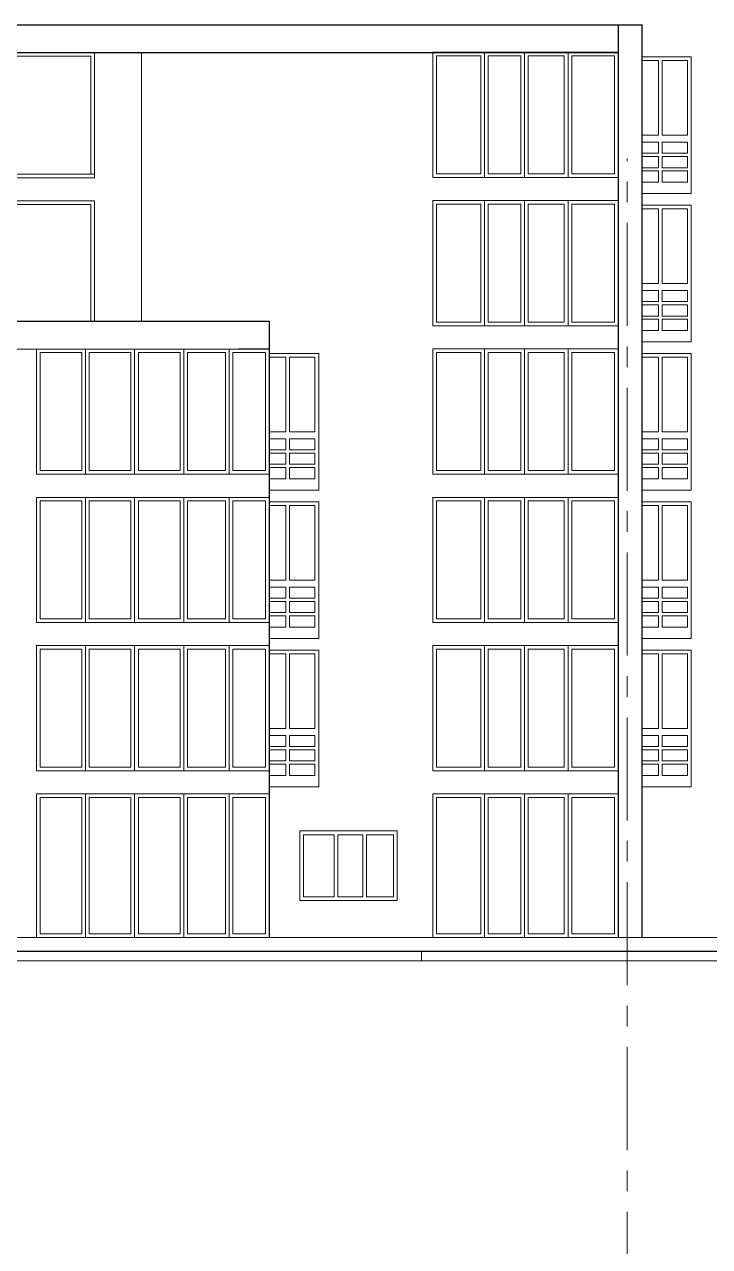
# Model space of a CAD drawing. Header units: millimetres. Extents: x -689206 to 4969298, y -1019800 to 703299.
# Drawn here: x 375578 to 390360, y -993434 to -967068 of the extents above; entities that cross this region are included whole.
import ezdxf

# ---------------------------------------------------------------- set-up
doc = ezdxf.new("R2010")
doc.units = ezdxf.units.MM
doc.linetypes.add('осеваяX2', pattern=[101.6, 63.5, -12.7, 12.7, -12.7])
doc.layers.add('РАЗМЕРЫ', color=7, linetype='Continuous', lineweight=9)
doc.layers.add('фасад1', color=7, linetype='Continuous')

msp = doc.modelspace()

# ---------------------------------------------------------------- linework, layer by layer
at = {"layer": 'РАЗМЕРЫ', "lineweight": 30, "ltscale": 35}
for p, q in [((357419.3, -967076), (388896.1, -967076)), ((388386.1, -967076), (388386.1, -986768.3)), ((388896.1, -967068.3), (388896.1, -973777.3)), ((357419.3, -967676), (388386.1, -967676)), ((353686.6, -973468.3), (380856.7, -973468.3)), ((380856.7, -973468.3), (380856.7, -986768.3)), ((388896.1, -973777.3), (388896.1, -986768.3)), ((353686.6, -974077.3), (380856.7, -974068.3)), ((394470.8, -987068.3), (336130.6, -987068.3))]:
    msp.add_line(p, q, dxfattribs=at)
at = {"layer": 'РАЗМЕРЫ', "lineweight": 5, "ltscale": 35}
for p, q in [((377012.4, -967756), (374779.5, -967756)), ((377012.4, -970296), (377012.4, -967756)), ((377092.4, -970376), (377092.4, -967676)), ((378106.7, -967676), (378106.7, -973468.3)), ((384386.1, -967668.3), (384386.1, -970368.3)), ((384386.1, -967668.3), (388386.1, -967668.3)), ((384386.1, -970368.3), (384386.1, -967668.3)), ((385426.1, -967748.3), (384466.1, -967748.3)), ((385426.1, -967748.3), (385426.1, -970288.3)), ((385426.1, -967748.3), (385426.1, -970288.3)), ((385426.1, -967748.3), (385426.1, -970288.3)), ((385506.1, -967668.3), (385506.1, -970288.3)), ((385506.1, -970368.3), (385506.1, -967668.3)), ((385586.1, -970288.3), (385586.1, -967748.3)), ((386286.1, -967748.3), (385586.1, -967748.3)), ((386286.1, -967748.3), (386286.1, -970288.3)), ((386286.1, -967748.3), (386286.1, -970288.3)), ((386286.1, -967748.3), (386286.1, -970288.3)), ((386286.1, -967748.3), (386286.1, -970288.3)), ((386366.1, -967668.3), (386366.1, -970288.3)), ((386366.1, -970368.3), (386366.1, -967668.3)), ((386446.1, -970288.3), (386446.1, -967748.3)), ((387226.1, -967748.3), (386446.1, -967748.3)), ((387226.1, -967748.3), (387226.1, -970288.3)), ((387226.1, -967748.3), (387226.1, -970288.3)), ((387226.1, -967748.3), (387226.1, -970288.3)), ((387226.1, -967748.3), (387226.1, -970288.3)), ((387226.1, -967748.3), (387226.1, -970288.3)), ((387306.1, -967668.3), (387306.1, -970288.3)), ((387386.1, -970288.3), (387386.1, -967748.3)), ((388306.1, -967748.3), (387386.1, -967748.3)), ((388306.1, -967748.3), (388306.1, -970288.3)), ((389966.1, -967768.3), (388896.1, -967768.3)), ((388896.1, -967768.3), (389146.1, -967768.3)), ((388896.1, -967848.3), (389256.7, -967848.3)), ((389256.7, -969458.3), (389256.7, -967848.3)), ((389336.7, -967848.3), (389886.1, -967848.3)), ((389336.7, -967848.3), (389336.7, -969458.3)), ((389886.1, -967848.3), (389886.1, -969458.3)), ((389966.1, -970468.3), (389966.1, -967768.3)), ((389256.7, -969458.3), (388896.1, -969458.3)), ((389886.1, -969458.3), (389336.7, -969458.3)), ((388896.1, -969608.3), (389256.7, -969608.3)), ((389256.7, -969848.3), (389256.7, -969608.3)), ((389336.7, -969608.3), (389886.1, -969608.3)), ((389336.7, -969608.3), (389336.7, -969848.3)), ((389886.1, -969608.3), (389886.1, -969848.3)), ((388896.1, -969848.3), (389256.7, -969848.3)), ((389256.7, -969918.3), (388896.1, -969918.3)), ((389256.7, -970158.3), (389256.7, -969918.3)), ((389336.7, -969848.3), (389886.1, -969848.3)), ((389886.1, -969918.3), (389336.7, -969918.3)), ((389336.7, -969918.3), (389336.7, -970158.3)), ((389886.1, -969918.3), (389886.1, -970158.3)), ((388896.1, -970158.3), (389256.7, -970158.3)), ((389256.7, -970228.3), (388896.1, -970228.3)), ((389256.7, -970468.3), (389256.7, -970228.3)), ((389336.7, -970158.3), (389886.1, -970158.3)), ((389886.1, -970228.3), (389336.7, -970228.3)), ((389336.7, -970228.3), (389336.7, -970468.3)), ((389886.1, -970228.3), (389886.1, -970468.3)), ((377092.4, -970376), (357419.3, -970376)), ((366139.5, -970296), (377092.4, -970296)), ((377092.4, -970296), (377012.4, -970296)), ((384386.1, -970368.3), (388386.1, -970368.3)), ((385166.1, -970288.3), (384466.1, -970288.3)), ((385426.1, -970288.3), (385166.1, -970288.3)), ((386286.1, -970288.3), (385586.1, -970288.3)), ((387226.1, -970288.3), (386446.1, -970288.3)), ((387306.1, -970368.3), (387306.1, -970288.3)), ((388306.1, -970288.3), (387386.1, -970288.3)), ((388386.1, -970868.3), (388386.1, -970368.3)), ((389256.7, -970468.3), (388896.1, -970468.3)), ((389886.1, -970468.3), (389336.7, -970468.3)), ((389966.1, -970718.3), (389966.1, -970468.3)), ((388896.1, -970968.3), (388896.1, -970718.3)), ((388896.1, -970718.3), (389966.1, -970718.3)), ((388896.1, -970718.3), (389966.1, -970718.3)), ((388896.1, -970718.3), (389966.1, -970718.3)), ((388896.1, -970718.3), (389966.1, -970718.3)), ((389966.1, -970718.3), (388896.1, -970718.3)), ((357419.5, -970876), (377092.4, -970876)), ((374779.5, -970956), (377012.4, -970956)), ((377012.4, -970956), (377012.4, -973468.3)), ((377092.4, -970876), (377092.4, -973468.3)), ((384386.1, -970868.3), (384386.1, -973568.3)), ((384386.1, -970868.3), (388386.1, -970868.3)), ((384386.1, -973568.3), (384386.1, -970868.3)), ((385426.1, -970948.3), (384466.1, -970948.3)), ((385426.1, -970948.3), (385426.1, -973488.3)), ((385426.1, -970948.3), (385426.1, -973488.3)), ((385426.1, -970948.3), (385426.1, -973488.3)), ((385506.1, -970868.3), (385506.1, -973488.3)), ((385506.1, -973568.3), (385506.1, -970868.3)), ((385586.1, -973488.3), (385586.1, -970948.3)), ((386286.1, -970948.3), (385586.1, -970948.3)), ((386286.1, -970948.3), (386286.1, -973488.3)), ((386286.1, -970948.3), (386286.1, -973488.3)), ((386286.1, -970948.3), (386286.1, -973488.3)), ((386286.1, -970948.3), (386286.1, -973488.3)), ((386366.1, -970868.3), (386366.1, -973488.3)), ((386366.1, -973568.3), (386366.1, -970868.3)), ((386446.1, -973488.3), (386446.1, -970948.3)), ((387226.1, -970948.3), (386446.1, -970948.3)), ((387226.1, -970948.3), (387226.1, -973488.3)), ((387226.1, -970948.3), (387226.1, -973488.3)), ((387226.1, -970948.3), (387226.1, -973488.3)), ((387226.1, -970948.3), (387226.1, -973488.3)), ((387226.1, -970948.3), (387226.1, -973488.3)), ((387306.1, -970868.3), (387306.1, -973488.3)), ((387386.1, -973488.3), (387386.1, -970948.3)), ((388306.1, -970948.3), (387386.1, -970948.3)), ((388306.1, -970948.3), (388306.1, -973488.3)), ((389966.1, -970968.3), (388896.1, -970968.3)), ((388896.1, -970968.3), (389146.1, -970968.3)), ((388896.1, -971048.3), (389256.7, -971048.3)), ((389256.7, -972658.3), (389256.7, -971048.3)), ((389336.7, -971048.3), (389886.1, -971048.3)), ((389336.7, -971048.3), (389336.7, -972658.3)), ((389886.1, -971048.3), (389886.1, -972658.3)), ((389966.1, -973668.3), (389966.1, -970968.3)), ((389256.7, -972658.3), (388896.1, -972658.3)), ((388896.1, -972808.3), (389256.7, -972808.3)), ((389256.7, -973048.3), (389256.7, -972808.3)), ((389886.1, -972658.3), (389336.7, -972658.3)), ((389336.7, -972808.3), (389886.1, -972808.3)), ((389336.7, -972808.3), (389336.7, -973048.3)), ((389886.1, -972808.3), (389886.1, -973048.3)), ((388896.1, -973048.3), (389256.7, -973048.3)), ((389256.7, -973118.3), (388896.1, -973118.3)), ((389256.7, -973358.3), (389256.7, -973118.3)), ((389336.7, -973048.3), (389886.1, -973048.3)), ((389886.1, -973118.3), (389336.7, -973118.3)), ((389336.7, -973118.3), (389336.7, -973358.3)), ((389886.1, -973118.3), (389886.1, -973358.3)), ((388896.1, -973358.3), (389256.7, -973358.3)), ((389336.7, -973358.3), (389886.1, -973358.3)), ((380856.7, -974068.3), (380856.7, -973568.3)), ((384386.1, -973568.3), (388386.1, -973568.3)), ((385166.1, -973488.3), (384466.1, -973488.3)), ((385426.1, -973488.3), (385166.1, -973488.3)), ((386286.1, -973488.3), (385586.1, -973488.3)), ((387226.1, -973488.3), (386446.1, -973488.3)), ((387306.1, -973568.3), (387306.1, -973488.3)), ((388306.1, -973488.3), (387386.1, -973488.3)), ((389256.7, -973428.3), (388896.1, -973428.3)), ((389256.7, -973668.3), (388896.1, -973668.3)), ((389256.7, -973668.3), (389256.7, -973428.3)), ((389886.1, -973428.3), (389336.7, -973428.3)), ((389336.7, -973428.3), (389336.7, -973668.3)), ((389886.1, -973668.3), (389336.7, -973668.3)), ((389886.1, -973428.3), (389886.1, -973668.3)), ((389966.1, -973918.3), (389966.1, -973668.3)), ((388896.1, -974168.3), (388896.1, -973918.3)), ((388896.1, -973918.3), (389966.1, -973918.3)), ((388896.1, -973918.3), (389966.1, -973918.3)), ((388896.1, -973918.3), (389966.1, -973918.3)), ((389966.1, -973918.3), (388896.1, -973918.3)), ((375835.8, -974069.9), (375835.8, -976768.3)), ((376815.8, -974148.3), (375915.8, -974148.3)), ((375915.8, -974148.3), (375915.8, -976688.3)), ((375915.8, -976688.3), (375915.8, -974148.3)), ((375915.8, -974148.3), (376815.8, -974148.3)), ((375915.8, -974148.3), (376815.8, -974148.3)), ((376815.8, -974148.3), (376815.8, -976688.3)), ((376895.8, -976688.3), (376895.8, -974068.3)), ((376895.8, -974068.3), (376895.8, -976768.3)), ((377875.8, -974148.3), (376975.8, -974148.3)), ((376975.8, -974148.3), (377875.8, -974148.3)), ((376975.8, -976688.3), (376975.8, -974148.3)), ((376975.8, -974148.3), (377875.8, -974148.3)), ((377875.8, -974148.3), (377875.8, -976688.3)), ((377875.8, -974148.3), (377875.8, -976688.3)), ((377955.8, -976688.3), (377955.8, -974068.3)), ((378935.8, -974148.3), (378035.8, -974148.3)), ((378035.8, -974148.3), (378935.8, -974148.3)), ((378035.8, -976688.3), (378035.8, -974148.3)), ((378035.8, -974148.3), (378935.8, -974148.3)), ((378935.8, -974148.3), (378935.8, -976688.3)), ((378935.8, -974148.3), (378935.8, -976688.3)), ((379015.8, -976688.3), (379015.8, -974068.3)), ((379015.8, -974068.3), (379015.8, -976768.3)), ((379915.8, -974148.3), (379095.8, -974148.3)), ((379095.8, -974148.3), (379915.8, -974148.3)), ((379095.8, -976688.3), (379095.8, -974148.3)), ((379095.8, -974148.3), (379915.8, -974148.3)), ((379915.8, -974148.3), (379915.8, -976688.3)), ((379915.8, -974148.3), (379915.8, -976688.3)), ((379915.8, -974148.3), (379915.8, -976688.3)), ((379995.8, -976688.3), (379995.8, -974068.3)), ((379995.8, -974068.3), (379995.8, -976768.3)), ((379995.8, -974148.3), (379995.8, -976688.3)), ((380776.7, -974148.3), (380075.8, -974148.3)), ((380075.8, -974148.3), (380746.8, -974148.3)), ((380075.8, -976688.3), (380075.8, -974148.3)), ((380856.7, -974068.3), (380204.3, -974068.3)), ((380776.7, -976688.3), (380776.7, -974148.3)), ((380856.7, -976768.3), (380856.7, -974068.3)), ((381926.7, -974168.3), (380856.7, -974168.3)), ((380856.7, -974168.3), (381106.7, -974168.3)), ((381926.7, -976868.3), (381926.7, -974168.3)), ((384386.1, -974068.3), (384386.1, -976768.3)), ((384386.1, -974068.3), (388306.1, -974068.3)), ((384386.1, -974068.3), (388386.1, -974068.3)), ((384386.1, -976768.3), (384386.1, -974068.3)), ((385426.1, -974148.3), (384466.1, -974148.3)), ((385426.1, -974148.3), (385426.1, -976688.3)), ((385426.1, -974148.3), (385426.1, -976688.3)), ((385426.1, -974148.3), (385426.1, -976688.3)), ((385506.1, -974068.3), (385506.1, -976688.3)), ((385506.1, -976768.3), (385506.1, -974068.3)), ((385586.1, -976688.3), (385586.1, -974148.3)), ((386286.1, -974148.3), (385586.1, -974148.3)), ((386286.1, -974148.3), (386286.1, -976688.3)), ((386286.1, -974148.3), (386286.1, -976688.3)), ((386286.1, -974148.3), (386286.1, -976688.3)), ((386286.1, -974148.3), (386286.1, -976688.3)), ((386366.1, -974068.3), (386366.1, -976688.3)), ((386366.1, -976768.3), (386366.1, -974068.3)), ((386446.1, -976688.3), (386446.1, -974148.3)), ((387226.1, -974148.3), (386446.1, -974148.3)), ((387226.1, -974148.3), (387226.1, -976688.3)), ((387226.1, -974148.3), (387226.1, -976688.3)), ((387226.1, -974148.3), (387226.1, -976688.3)), ((387226.1, -974148.3), (387226.1, -976688.3)), ((387226.1, -974148.3), (387226.1, -976688.3)), ((387306.1, -974068.3), (387306.1, -976688.3)), ((387386.1, -976688.3), (387386.1, -974148.3)), ((388306.1, -974148.3), (387386.1, -974148.3)), ((388306.1, -974148.3), (388306.1, -976688.3)), ((389966.1, -974168.3), (388896.1, -974168.3)), ((388896.1, -974168.3), (389146.1, -974168.3)), ((389966.1, -976868.3), (389966.1, -974168.3)), ((380856.7, -974248.3), (381217.4, -974248.3)), ((381217.4, -975858.3), (381217.4, -974248.3)), ((381297.4, -974248.3), (381846.7, -974248.3)), ((381297.4, -974248.3), (381297.4, -975858.3)), ((381846.7, -974248.3), (381846.7, -975858.3)), ((388896.1, -974248.3), (389256.7, -974248.3)), ((389256.7, -975858.3), (389256.7, -974248.3)), ((389336.7, -974248.3), (389886.1, -974248.3)), ((389336.7, -974248.3), (389336.7, -975858.3)), ((389886.1, -974248.3), (389886.1, -975858.3)), ((381217.4, -975858.3), (380856.7, -975858.3)), ((380856.7, -976008.3), (381217.4, -976008.3)), ((381217.4, -976248.3), (381217.4, -976008.3)), ((381846.7, -975858.3), (381297.4, -975858.3)), ((381297.4, -976008.3), (381846.7, -976008.3)), ((381297.4, -976008.3), (381297.4, -976248.3)), ((381846.7, -976008.3), (381846.7, -976248.3)), ((389256.7, -975858.3), (388896.1, -975858.3)), ((388896.1, -976008.3), (389256.7, -976008.3)), ((389256.7, -976248.3), (389256.7, -976008.3)), ((389886.1, -975858.3), (389336.7, -975858.3)), ((389336.7, -976008.3), (389886.1, -976008.3)), ((389336.7, -976008.3), (389336.7, -976248.3)), ((389886.1, -976008.3), (389886.1, -976248.3)), ((380856.7, -976248.3), (381217.4, -976248.3)), ((381217.4, -976318.3), (380856.7, -976318.3)), ((381217.4, -976558.3), (381217.4, -976318.3)), ((381297.4, -976248.3), (381846.7, -976248.3)), ((381846.7, -976318.3), (381297.4, -976318.3)), ((381297.4, -976318.3), (381297.4, -976558.3)), ((381846.7, -976318.3), (381846.7, -976558.3)), ((388896.1, -976248.3), (389256.7, -976248.3)), ((389256.7, -976318.3), (388896.1, -976318.3)), ((389256.7, -976558.3), (389256.7, -976318.3)), ((389336.7, -976248.3), (389886.1, -976248.3)), ((389886.1, -976318.3), (389336.7, -976318.3)), ((389336.7, -976318.3), (389336.7, -976558.3)), ((389886.1, -976318.3), (389886.1, -976558.3)), ((380856.7, -976558.3), (381217.4, -976558.3)), ((381297.4, -976558.3), (381846.7, -976558.3)), ((388896.1, -976558.3), (389256.7, -976558.3)), ((389336.7, -976558.3), (389886.1, -976558.3)), ((380856.7, -976768.3), (375835.8, -976768.3)), ((375915.8, -976688.3), (376815.8, -976688.3)), ((376815.8, -976688.3), (375915.8, -976688.3)), ((376895.8, -976768.3), (376895.8, -976688.3)), ((376975.8, -976688.3), (377875.8, -976688.3)), ((377875.8, -976688.3), (376975.8, -976688.3)), ((377955.8, -976688.3), (377955.8, -976768.3)), ((378035.8, -976688.3), (378935.8, -976688.3)), ((378935.8, -976688.3), (378035.8, -976688.3)), ((379095.8, -976688.3), (379915.8, -976688.3)), ((379915.8, -976688.3), (379095.8, -976688.3)), ((380075.8, -976688.3), (380776.7, -976688.3)), ((380746.8, -976688.3), (380075.8, -976688.3)), ((381217.4, -976628.3), (380856.7, -976628.3)), ((381217.4, -976868.3), (381217.4, -976628.3)), ((381846.7, -976628.3), (381297.4, -976628.3)), ((381297.4, -976628.3), (381297.4, -976868.3)), ((381846.7, -976628.3), (381846.7, -976868.3)), ((384386.1, -976768.3), (388386.1, -976768.3)), ((385166.1, -976688.3), (384466.1, -976688.3)), ((385426.1, -976688.3), (385166.1, -976688.3)), ((386286.1, -976688.3), (385586.1, -976688.3)), ((387226.1, -976688.3), (386446.1, -976688.3)), ((387306.1, -976768.3), (387306.1, -976688.3)), ((388306.1, -976688.3), (387386.1, -976688.3)), ((389256.7, -976628.3), (388896.1, -976628.3)), ((389256.7, -976868.3), (389256.7, -976628.3)), ((389886.1, -976628.3), (389336.7, -976628.3)), ((389336.7, -976628.3), (389336.7, -976868.3)), ((389886.1, -976628.3), (389886.1, -976868.3)), ((381217.4, -976868.3), (380856.7, -976868.3)), ((381846.7, -976868.3), (381297.4, -976868.3)), ((381926.7, -977118.3), (381926.7, -976868.3)), ((389256.7, -976868.3), (388896.1, -976868.3)), ((389886.1, -976868.3), (389336.7, -976868.3)), ((389966.1, -977118.3), (389966.1, -976868.3)), ((380856.7, -977270.4), (375835.8, -977270.4)), ((375835.8, -977270.4), (375835.8, -979968.3)), ((376815.8, -977348.3), (375915.8, -977348.3)), ((375915.8, -977348.3), (375915.8, -979888.3)), ((375915.8, -979888.3), (375915.8, -977348.3)), ((375915.8, -977348.3), (376815.8, -977348.3)), ((375915.8, -977348.3), (376815.8, -977348.3)), ((376815.8, -977348.3), (376815.8, -979888.3)), ((376895.8, -979888.3), (376895.8, -977268.3)), ((376895.8, -977268.3), (376895.8, -979968.3)), ((377875.8, -977348.3), (376975.8, -977348.3)), ((376975.8, -977348.3), (377875.8, -977348.3)), ((376975.8, -979888.3), (376975.8, -977348.3)), ((376975.8, -977348.3), (377875.8, -977348.3)), ((377875.8, -977348.3), (377875.8, -979888.3)), ((377875.8, -977348.3), (377875.8, -979888.3)), ((377955.8, -979888.3), (377955.8, -977268.3)), ((378935.8, -977348.3), (378035.8, -977348.3)), ((378035.8, -977348.3), (378935.8, -977348.3)), ((378035.8, -979888.3), (378035.8, -977348.3)), ((378035.8, -977348.3), (378935.8, -977348.3)), ((378935.8, -977348.3), (378935.8, -979888.3)), ((378935.8, -977348.3), (378935.8, -979888.3)), ((379015.8, -979888.3), (379015.8, -977268.3)), ((379015.8, -977268.3), (379015.8, -979968.3)), ((379915.8, -977348.3), (379095.8, -977348.3)), ((379095.8, -977348.3), (379915.8, -977348.3)), ((379095.8, -979888.3), (379095.8, -977348.3)), ((379095.8, -977348.3), (379915.8, -977348.3)), ((379915.8, -977348.3), (379915.8, -979888.3)), ((379915.8, -977348.3), (379915.8, -979888.3)), ((379915.8, -977348.3), (379915.8, -979888.3)), ((379995.8, -979888.3), (379995.8, -977268.3)), ((379995.8, -977268.3), (379995.8, -979968.3)), ((379995.8, -977348.3), (379995.8, -979888.3)), ((380776.7, -977348.3), (380075.8, -977348.3)), ((380075.8, -977348.3), (380746.8, -977348.3)), ((380075.8, -979888.3), (380075.8, -977348.3)), ((380776.7, -979888.3), (380776.7, -977348.3)), ((380856.7, -977118.3), (381926.7, -977118.3)), ((380856.7, -977118.3), (381926.7, -977118.3)), ((381926.7, -977118.3), (380856.7, -977118.3)), ((380856.7, -979968.3), (380856.7, -977268.3)), ((381926.7, -977368.3), (380856.7, -977368.3)), ((380856.7, -977368.3), (381106.7, -977368.3)), ((381926.7, -980068.3), (381926.7, -977368.3)), ((384386.1, -977268.3), (384386.1, -979968.3)), ((384386.1, -977270.4), (388386.1, -977272.8)), ((384386.1, -979968.3), (384386.1, -977270.4)), ((385426.1, -977348.3), (384466.1, -977348.3)), ((385426.1, -977348.3), (385426.1, -979888.3)), ((385426.1, -977348.3), (385426.1, -979888.3)), ((385426.1, -977348.3), (385426.1, -979888.3)), ((385506.1, -977268.3), (385506.1, -979888.3)), ((385506.1, -979968.3), (385506.1, -977268.3)), ((385586.1, -979888.3), (385586.1, -977348.3)), ((386286.1, -977348.3), (385586.1, -977348.3)), ((386286.1, -977348.3), (386286.1, -979888.3)), ((386286.1, -977348.3), (386286.1, -979888.3)), ((386286.1, -977348.3), (386286.1, -979888.3)), ((386286.1, -977348.3), (386286.1, -979888.3)), ((386366.1, -977268.3), (386366.1, -979888.3)), ((386366.1, -979968.3), (386366.1, -977268.3)), ((386446.1, -979888.3), (386446.1, -977348.3)), ((387226.1, -977348.3), (386446.1, -977348.3)), ((387226.1, -977348.3), (387226.1, -979888.3)), ((387226.1, -977348.3), (387226.1, -979888.3)), ((387226.1, -977348.3), (387226.1, -979888.3)), ((387226.1, -977348.3), (387226.1, -979888.3)), ((387226.1, -977348.3), (387226.1, -979888.3)), ((387306.1, -977268.3), (387306.1, -979888.3)), ((387386.1, -979888.3), (387386.1, -977348.3)), ((388306.1, -977348.3), (387386.1, -977348.3)), ((388306.1, -977348.3), (388306.1, -979888.3)), ((388896.1, -977368.3), (388896.1, -977118.3)), ((388896.1, -977118.3), (389966.1, -977118.3)), ((388896.1, -977118.3), (389966.1, -977118.3)), ((389966.1, -977118.3), (388896.1, -977118.3)), ((389966.1, -977368.3), (388896.1, -977368.3)), ((388896.1, -977368.3), (389146.1, -977368.3)), ((389966.1, -980068.3), (389966.1, -977368.3)), ((380856.7, -977448.3), (381217.4, -977448.3)), ((381217.4, -979058.3), (381217.4, -977448.3)), ((381297.4, -977448.3), (381846.7, -977448.3)), ((381297.4, -977448.3), (381297.4, -979058.3)), ((381846.7, -977448.3), (381846.7, -979058.3)), ((388896.1, -977448.3), (389256.7, -977448.3)), ((389256.7, -979058.3), (389256.7, -977448.3)), ((389336.7, -977448.3), (389886.1, -977448.3)), ((389336.7, -977448.3), (389336.7, -979058.3)), ((389886.1, -977448.3), (389886.1, -979058.3)), ((381217.4, -979058.3), (380856.7, -979058.3)), ((380856.7, -979208.3), (381217.4, -979208.3)), ((381217.4, -979448.3), (381217.4, -979208.3)), ((381846.7, -979058.3), (381297.4, -979058.3)), ((381297.4, -979208.3), (381846.7, -979208.3)), ((381297.4, -979208.3), (381297.4, -979448.3)), ((381846.7, -979208.3), (381846.7, -979448.3)), ((389256.7, -979058.3), (388896.1, -979058.3)), ((388896.1, -979208.3), (389256.7, -979208.3)), ((389256.7, -979448.3), (389256.7, -979208.3)), ((389886.1, -979058.3), (389336.7, -979058.3)), ((389336.7, -979208.3), (389886.1, -979208.3)), ((389336.7, -979208.3), (389336.7, -979448.3)), ((389886.1, -979208.3), (389886.1, -979448.3)), ((380856.7, -979448.3), (381217.4, -979448.3)), ((381297.4, -979448.3), (381846.7, -979448.3)), ((388896.1, -979448.3), (389256.7, -979448.3)), ((389336.7, -979448.3), (389886.1, -979448.3)), ((381217.4, -979518.3), (380856.7, -979518.3)), ((381217.4, -979758.3), (381217.4, -979518.3)), ((381846.7, -979518.3), (381297.4, -979518.3)), ((381297.4, -979518.3), (381297.4, -979758.3)), ((381846.7, -979518.3), (381846.7, -979758.3)), ((389256.7, -979518.3), (388896.1, -979518.3)), ((389256.7, -979758.3), (389256.7, -979518.3)), ((389886.1, -979518.3), (389336.7, -979518.3)), ((389336.7, -979518.3), (389336.7, -979758.3)), ((389886.1, -979518.3), (389886.1, -979758.3)), ((380856.7, -979968.3), (375835.8, -979968.3)), ((375915.8, -979888.3), (376815.8, -979888.3)), ((376815.8, -979888.3), (375915.8, -979888.3)), ((376895.8, -979968.3), (376895.8, -979888.3)), ((376975.8, -979888.3), (377875.8, -979888.3)), ((377875.8, -979888.3), (376975.8, -979888.3)), ((377955.8, -979888.3), (377955.8, -979968.3)), ((378035.8, -979888.3), (378935.8, -979888.3)), ((378935.8, -979888.3), (378035.8, -979888.3)), ((379095.8, -979888.3), (379915.8, -979888.3)), ((379915.8, -979888.3), (379095.8, -979888.3)), ((380075.8, -979888.3), (380776.7, -979888.3)), ((380746.8, -979888.3), (380075.8, -979888.3)), ((380856.7, -979758.3), (381217.4, -979758.3)), ((381217.4, -979828.3), (380856.7, -979828.3)), ((381217.4, -980068.3), (381217.4, -979828.3)), ((381297.4, -979758.3), (381846.7, -979758.3)), ((381846.7, -979828.3), (381297.4, -979828.3)), ((381297.4, -979828.3), (381297.4, -980068.3)), ((381846.7, -979828.3), (381846.7, -980068.3)), ((384386.1, -979968.3), (388386.1, -979968.3)), ((385166.1, -979888.3), (384466.1, -979888.3)), ((385426.1, -979888.3), (385166.1, -979888.3)), ((386286.1, -979888.3), (385586.1, -979888.3)), ((387226.1, -979888.3), (386446.1, -979888.3)), ((387306.1, -979968.3), (387306.1, -979888.3)), ((388306.1, -979888.3), (387386.1, -979888.3)), ((388896.1, -979758.3), (389256.7, -979758.3)), ((389256.7, -979828.3), (388896.1, -979828.3)), ((389256.7, -980068.3), (389256.7, -979828.3)), ((389336.7, -979758.3), (389886.1, -979758.3)), ((389886.1, -979828.3), (389336.7, -979828.3)), ((389336.7, -979828.3), (389336.7, -980068.3)), ((389886.1, -979828.3), (389886.1, -980068.3)), ((381217.4, -980068.3), (380856.7, -980068.3)), ((381846.7, -980068.3), (381297.4, -980068.3)), ((381926.7, -980318.3), (381926.7, -980068.3)), ((389256.7, -980068.3), (388896.1, -980068.3)), ((389886.1, -980068.3), (389336.7, -980068.3)), ((389966.1, -980318.3), (389966.1, -980068.3)), ((380856.7, -980468.3), (375835.8, -980468.3)), ((375835.8, -980468.3), (375835.8, -983168.3)), ((376895.8, -983088.3), (376895.8, -980468.3)), ((376895.8, -980468.3), (376895.8, -983168.3)), ((377955.8, -983088.3), (377955.8, -980468.3)), ((379015.8, -983088.3), (379015.8, -980468.3)), ((379015.8, -980468.3), (379015.8, -983168.3)), ((379995.8, -983088.3), (379995.8, -980468.3)), ((379995.8, -980468.3), (379995.8, -983168.3)), ((380856.7, -980318.3), (381926.7, -980318.3)), ((381926.7, -980318.3), (380856.7, -980318.3)), ((380856.7, -983168.3), (380856.7, -980468.3)), ((384386.1, -980468.3), (388386.1, -980468.3)), ((384386.1, -980468.3), (384386.1, -983168.3)), ((384386.1, -983168.3), (384386.1, -980468.3)), ((385506.1, -980468.3), (385506.1, -983088.3)), ((385506.1, -983168.3), (385506.1, -980468.3)), ((386366.1, -980468.3), (386366.1, -983088.3)), ((386366.1, -983168.3), (386366.1, -980468.3)), ((387306.1, -980468.3), (387306.1, -983088.3)), ((388386.1, -980468.3), (388386.1, -980548.3)), ((388896.1, -980568.3), (388896.1, -980318.3)), ((388896.1, -980318.3), (389966.1, -980318.3)), ((389966.1, -980318.3), (388896.1, -980318.3)), ((375915.8, -980548.3), (375915.8, -983088.3)), ((375915.8, -983088.3), (375915.8, -980548.3)), ((375915.8, -980548.3), (376815.8, -980548.3)), ((375915.8, -980548.3), (376815.8, -980548.3)), ((376815.8, -980548.3), (375915.8, -980548.3)), ((376815.8, -980548.3), (376815.8, -983088.3)), ((376975.8, -980548.3), (377875.8, -980548.3)), ((376975.8, -983088.3), (376975.8, -980548.3)), ((376975.8, -980548.3), (377875.8, -980548.3)), ((377875.8, -980548.3), (376975.8, -980548.3)), ((377875.8, -980548.3), (377875.8, -983088.3)), ((377875.8, -980548.3), (377875.8, -983088.3)), ((378035.8, -980548.3), (378935.8, -980548.3)), ((378035.8, -983088.3), (378035.8, -980548.3)), ((378035.8, -980548.3), (378935.8, -980548.3)), ((378935.8, -980548.3), (378035.8, -980548.3)), ((378935.8, -980548.3), (378935.8, -983088.3)), ((378935.8, -980548.3), (378935.8, -983088.3)), ((379095.8, -980548.3), (379915.8, -980548.3)), ((379095.8, -983088.3), (379095.8, -980548.3)), ((379095.8, -980548.3), (379915.8, -980548.3)), ((379915.8, -980548.3), (379095.8, -980548.3)), ((379915.8, -980548.3), (379915.8, -983088.3)), ((379915.8, -980548.3), (379915.8, -983088.3)), ((379915.8, -980548.3), (379915.8, -983088.3)), ((379995.8, -980548.3), (379995.8, -983088.3)), ((380776.7, -980548.3), (380075.8, -980548.3)), ((380075.8, -980548.3), (380746.8, -980548.3)), ((380075.8, -983088.3), (380075.8, -980548.3)), ((380776.7, -983088.3), (380776.7, -980548.3)), ((381926.7, -980568.3), (380856.7, -980568.3)), ((380856.7, -980568.3), (381106.7, -980568.3)), ((380856.7, -980648.3), (381217.4, -980648.3)), ((381217.4, -982258.3), (381217.4, -980648.3)), ((381297.4, -980648.3), (381846.7, -980648.3)), ((381297.4, -980648.3), (381297.4, -982258.3)), ((381846.7, -980648.3), (381846.7, -982258.3)), ((381926.7, -983268.3), (381926.7, -980568.3)), ((385426.1, -980548.3), (384466.1, -980548.3)), ((385426.1, -980548.3), (385426.1, -983088.3)), ((385426.1, -980548.3), (385426.1, -983088.3)), ((385426.1, -980548.3), (385426.1, -983088.3)), ((385586.1, -983088.3), (385586.1, -980548.3)), ((386286.1, -980548.3), (385586.1, -980548.3)), ((386286.1, -980548.3), (386286.1, -983088.3)), ((386286.1, -980548.3), (386286.1, -983088.3)), ((386286.1, -980548.3), (386286.1, -983088.3)), ((386286.1, -980548.3), (386286.1, -983088.3)), ((386446.1, -983088.3), (386446.1, -980548.3)), ((387226.1, -980548.3), (386446.1, -980548.3)), ((387226.1, -980548.3), (387226.1, -983088.3)), ((387226.1, -980548.3), (387226.1, -983088.3)), ((387226.1, -980548.3), (387226.1, -983088.3)), ((387226.1, -980548.3), (387226.1, -983088.3)), ((387226.1, -980548.3), (387226.1, -983088.3)), ((387386.1, -983088.3), (387386.1, -980548.3)), ((388306.1, -980548.3), (387386.1, -980548.3)), ((388306.1, -980548.3), (388306.1, -983088.3)), ((389966.1, -980568.3), (388896.1, -980568.3)), ((388896.1, -980568.3), (388896.1, -980648.3)), ((388896.1, -980568.3), (389146.1, -980568.3)), ((388896.1, -980648.3), (389256.7, -980648.3)), ((389256.7, -982258.3), (389256.7, -980648.3)), ((389336.7, -980648.3), (389336.7, -982258.3)), ((389336.7, -980648.3), (389886.1, -980648.3)), ((389886.1, -980648.3), (389886.1, -982258.3)), ((389966.1, -983268.3), (389966.1, -980568.3)), ((381217.4, -982258.3), (380856.7, -982258.3)), ((381846.7, -982258.3), (381297.4, -982258.3)), ((388896.1, -982258.3), (388896.1, -982408.3)), ((389256.7, -982258.3), (388896.1, -982258.3)), ((389886.1, -982258.3), (389336.7, -982258.3)), ((380856.7, -982408.3), (381217.4, -982408.3)), ((380856.7, -982648.3), (381217.4, -982648.3)), ((381217.4, -982648.3), (381217.4, -982408.3)), ((381297.4, -982408.3), (381846.7, -982408.3)), ((381297.4, -982408.3), (381297.4, -982648.3)), ((381297.4, -982648.3), (381846.7, -982648.3)), ((381846.7, -982408.3), (381846.7, -982648.3)), ((388896.1, -982408.3), (389256.7, -982408.3)), ((388896.1, -982408.3), (388896.1, -982648.3)), ((388896.1, -982648.3), (389256.7, -982648.3)), ((389256.7, -982648.3), (389256.7, -982408.3)), ((389336.7, -982408.3), (389886.1, -982408.3)), ((389336.7, -982408.3), (389336.7, -982648.3)), ((389336.7, -982648.3), (389886.1, -982648.3)), ((389886.1, -982408.3), (389886.1, -982648.3)), ((381217.4, -982718.3), (380856.7, -982718.3)), ((381217.4, -982958.3), (381217.4, -982718.3)), ((381846.7, -982718.3), (381297.4, -982718.3)), ((381297.4, -982718.3), (381297.4, -982958.3)), ((381846.7, -982718.3), (381846.7, -982958.3)), ((388896.1, -982718.3), (388896.1, -982958.3)), ((389256.7, -982718.3), (388896.1, -982718.3)), ((389256.7, -982958.3), (389256.7, -982718.3)), ((389886.1, -982718.3), (389336.7, -982718.3)), ((389336.7, -982718.3), (389336.7, -982958.3)), ((389886.1, -982718.3), (389886.1, -982958.3)), ((375835.8, -983168.3), (375835.8, -983088.3)), ((380856.7, -983168.3), (375835.8, -983168.3)), ((375915.8, -983088.3), (376815.8, -983088.3)), ((376815.8, -983088.3), (375915.8, -983088.3)), ((376895.8, -983168.3), (376895.8, -983088.3)), ((377875.8, -983088.3), (376975.8, -983088.3)), ((376975.8, -983088.3), (377875.8, -983088.3)), ((377955.8, -983088.3), (377955.8, -983168.3)), ((378935.8, -983088.3), (378035.8, -983088.3)), ((378035.8, -983088.3), (378935.8, -983088.3)), ((379915.8, -983088.3), (379095.8, -983088.3)), ((379095.8, -983088.3), (379915.8, -983088.3)), ((380746.8, -983088.3), (380075.8, -983088.3)), ((380075.8, -983088.3), (380776.7, -983088.3)), ((380856.7, -982958.3), (381217.4, -982958.3)), ((381217.4, -983028.3), (380856.7, -983028.3)), ((381217.4, -983268.3), (381217.4, -983028.3)), ((381297.4, -982958.3), (381846.7, -982958.3)), ((381846.7, -983028.3), (381297.4, -983028.3)), ((381297.4, -983028.3), (381297.4, -983268.3)), ((381846.7, -983028.3), (381846.7, -983268.3)), ((388386.1, -983168.3), (384386.1, -983168.3)), ((385166.1, -983088.3), (384466.1, -983088.3)), ((385426.1, -983088.3), (385166.1, -983088.3)), ((386286.1, -983088.3), (385586.1, -983088.3)), ((387226.1, -983088.3), (386446.1, -983088.3)), ((387306.1, -983168.3), (387306.1, -983088.3)), ((388306.1, -983088.3), (387386.1, -983088.3)), ((388386.1, -983668.3), (388386.1, -983168.3)), ((388896.1, -982958.3), (389256.7, -982958.3)), ((389256.7, -983028.3), (388896.1, -983028.3)), ((389256.7, -983268.3), (389256.7, -983028.3)), ((389336.7, -982958.3), (389886.1, -982958.3)), ((389886.1, -983028.3), (389336.7, -983028.3)), ((389336.7, -983028.3), (389336.7, -983268.3)), ((389886.1, -983028.3), (389886.1, -983268.3)), ((381217.4, -983268.3), (380856.7, -983268.3)), ((381846.7, -983268.3), (381297.4, -983268.3)), ((381926.7, -983518.3), (381926.7, -983268.3)), ((389256.7, -983268.3), (388896.1, -983268.3)), ((389886.1, -983268.3), (389336.7, -983268.3)), ((389966.1, -983518.3), (389966.1, -983268.3)), ((375835.8, -983668.3), (375835.8, -983748.3)), ((375835.8, -983668.3), (375835.8, -986768.3)), ((375835.8, -983668.3), (380856.7, -983668.3)), ((376895.8, -986688.3), (376895.8, -983668.3)), ((376895.8, -983668.3), (376895.8, -986768.3)), ((377955.8, -986688.3), (377955.8, -983668.3)), ((379995.8, -983668.3), (379995.8, -986768.3)), ((381926.7, -983518.3), (380856.7, -983518.3)), ((380856.7, -983668.3), (380856.7, -986768.3)), ((384386.1, -983668.3), (384386.1, -986768.3)), ((388386.1, -983668.3), (384386.1, -983668.3)), ((385506.1, -986768.3), (385506.1, -983668.3)), ((386366.1, -986768.3), (386366.1, -983668.3)), ((387306.1, -983668.3), (387306.1, -986688.3)), ((388386.1, -983668.3), (388306.1, -983668.3)), ((389966.1, -983518.3), (388896.1, -983518.3)), ((375915.8, -986688.3), (375915.8, -983748.3)), ((375915.8, -983748.3), (376815.8, -983748.3)), ((376815.8, -983748.3), (376815.8, -986688.3)), ((376975.8, -986688.3), (376975.8, -983748.3)), ((376975.8, -983748.3), (377875.8, -983748.3)), ((377875.8, -983748.3), (377875.8, -986688.3)), ((378035.8, -986688.3), (378035.8, -983748.3)), ((378035.8, -983748.3), (378935.8, -983748.3)), ((378935.8, -983748.3), (378935.8, -986688.3)), ((379095.8, -986688.3), (379095.8, -983748.3)), ((379095.8, -983748.3), (379915.8, -983748.3)), ((379915.8, -983748.3), (379915.8, -986688.3)), ((380075.8, -986688.3), (380075.8, -983748.3)), ((380075.8, -983748.3), (380776.7, -983748.3)), ((380776.7, -986688.3), (380776.7, -983748.3)), ((385166.1, -983748.3), (384466.1, -983748.3)), ((384466.1, -983748.3), (385426.1, -983748.3)), ((385166.1, -983748.3), (385426.1, -983748.3)), ((385426.1, -983748.3), (385426.1, -986688.3)), ((385426.1, -983748.3), (385426.1, -986688.3)), ((385426.1, -983748.3), (385426.1, -986688.3)), ((385506.1, -983748.3), (385506.1, -986688.3)), ((385586.1, -986688.3), (385586.1, -983748.3)), ((385586.1, -983748.3), (386286.1, -983748.3)), ((385586.1, -983748.3), (386286.1, -983748.3)), ((386286.1, -983748.3), (386286.1, -986688.3)), ((386286.1, -983748.3), (386286.1, -986688.3)), ((386286.1, -983748.3), (386286.1, -986688.3)), ((386286.1, -983748.3), (386286.1, -986688.3)), ((386366.1, -983748.3), (386366.1, -986688.3)), ((386446.1, -983748.3), (387226.1, -983748.3)), ((386446.1, -986688.3), (386446.1, -983748.3)), ((386446.1, -983748.3), (387146.1, -983748.3)), ((387226.1, -983748.3), (387226.1, -986688.3)), ((387226.1, -983748.3), (387226.1, -986688.3)), ((387226.1, -983748.3), (387226.1, -986688.3)), ((387226.1, -983748.3), (387226.1, -986688.3)), ((387226.1, -983748.3), (387226.1, -986688.3)), ((387386.1, -983748.3), (388306.1, -983748.3)), ((387386.1, -986688.3), (387386.1, -983748.3)), ((388306.1, -983748.3), (388306.1, -986688.3)), ((375915.8, -984148.3), (375915.8, -986688.3)), ((377875.8, -984148.3), (377875.8, -986688.3)), ((378935.8, -984148.3), (378935.8, -986688.3)), ((379015.8, -986688.3), (379015.8, -984068.3)), ((379915.8, -984148.3), (379915.8, -986688.3)), ((379915.8, -984148.3), (379915.8, -986688.3)), ((379995.8, -986688.3), (379995.8, -984068.3)), ((379995.8, -984148.3), (379995.8, -986688.3)), ((381519.4, -985968.3), (381519.4, -984468.3)), ((381519.4, -984468.3), (383619.4, -984468.3)), ((383619.4, -985968.3), (383619.4, -984468.3)), ((383619.4, -985968.3), (381519.4, -985968.3)), ((381519.4, -985968.3), (381599.4, -985968.3)), ((375915.8, -986688.3), (376815.8, -986688.3)), ((376815.8, -986688.3), (375915.8, -986688.3)), ((376895.8, -986768.3), (376895.8, -986688.3)), ((376975.8, -986688.3), (377875.8, -986688.3)), ((377875.8, -986688.3), (376975.8, -986688.3)), ((377955.8, -986688.3), (377955.8, -986768.3)), ((378035.8, -986688.3), (378935.8, -986688.3)), ((378935.8, -986688.3), (378035.8, -986688.3)), ((379095.8, -986688.3), (379915.8, -986688.3)), ((379915.8, -986688.3), (379095.8, -986688.3)), ((380075.8, -986688.3), (380776.7, -986688.3)), ((380746.8, -986688.3), (380075.8, -986688.3)), ((385166.1, -986688.3), (384466.1, -986688.3)), ((385426.1, -986688.3), (385166.1, -986688.3)), ((386286.1, -986688.3), (385586.1, -986688.3)), ((387226.1, -986688.3), (386446.1, -986688.3)), ((387306.1, -986768.3), (387306.1, -986688.3)), ((388306.1, -986688.3), (387386.1, -986688.3)), ((384142.3, -987268.3), (384142.3, -987068.3)), ((336130.6, -987268.3), (394175.6, -987268.3))]:
    msp.add_line(p, q, dxfattribs=at)
at = {"layer": 'РАЗМЕРЫ', "lineweight": 9, "ltscale": 35}
for p, q in [((384386.1, -967668.3), (384386.1, -970368.3)), ((384466.1, -967748.3), (384466.1, -970288.3)), ((384386.1, -970868.3), (384386.1, -973568.3)), ((384466.1, -970948.3), (384466.1, -973488.3)), ((384386.1, -974068.3), (384386.1, -976768.3)), ((384466.1, -974148.3), (384466.1, -976688.3)), ((384386.1, -977268.3), (384386.1, -979968.3)), ((384466.1, -977348.3), (384466.1, -979888.3)), ((384386.1, -980468.3), (384386.1, -983168.3)), ((384466.1, -980548.3), (384466.1, -983088.3)), ((380856.7, -983668.3), (380856.7, -986768.3)), ((384386.1, -983668.3), (384386.1, -986768.3)), ((384466.1, -983748.3), (384466.1, -986688.3)), ((404213, -986768.3), (336640.6, -986768.3))]:
    msp.add_line(p, q, dxfattribs=at)
at = {"layer": 'РАЗМЕРЫ', "linetype": 'осеваяX2', "lineweight": 5, "ltscale": 35}
msp.add_line((388586.1, -1019799.7), (388586.1, -969962), dxfattribs=at)
at = {"layer": 'РАЗМЕРЫ', "color": 18, "lineweight": 5, "ltscale": 35, "true_color": 0x000000}
msp.add_line((379015.8, -983668.3), (379015.8, -986768.3), dxfattribs=at)
at = {"layer": 'РАЗМЕРЫ', "lineweight": 15, "ltscale": 35}
for p, q in [((381519.4, -985968.3), (381519.7, -984467.9)), ((381519.4, -984468.3), (381519.4, -985968.3)), ((383620.7, -984468.3), (381519.4, -984468.3)), ((383619.4, -984468.3), (381519.8, -984467.9)), ((381519.8, -984467.9), (381599.8, -984467.9)), ((381599.8, -984467.9), (381599.8, -984468.3)), ((383619.4, -985968.3), (383619.4, -984468.3)), ((383620.7, -984468.3), (383620.7, -985968.3)), ((381599.8, -984548), (381599.6, -985887.9)), ((381599.8, -984548), (382260.8, -984548.1)), ((382260.8, -984548.1), (382260.6, -985888)), ((382340.6, -985888.1), (382340.8, -984548.1)), ((382877.6, -984548.2), (382340.8, -984548.1)), ((382877.6, -984548.2), (382877.4, -985888.2)), ((382957.4, -985888.2), (382957.6, -984548.2)), ((383539.4, -984548.3), (382957.6, -984548.2)), ((383539.4, -985888.3), (383539.4, -984548.3)), ((383620.7, -985968.3), (381519.4, -985968.3)), ((381519.4, -985968.3), (383619.4, -985968.3)), ((381599.6, -985887.9), (382260.6, -985888)), ((382340.6, -985888.1), (382877.4, -985888.1)), ((382957.4, -985888.1), (383539.4, -985888.1))]:
    msp.add_line(p, q, dxfattribs=at)
at = {"layer": 'фасад1', "color": 7, "lineweight": 15}
for p, q in [((383199.4, -984468.3), (381519.4, -984468.3)), ((381519.4, -985968.3), (383199.4, -985968.3))]:
    msp.add_line(p, q, dxfattribs=at)
msp.add_lwpolyline([(382687.4, -984468.3), (383619.4, -984468.3), (383619.4, -985968.3), (382687.4, -985968.3)], dxfattribs=at)

doc.saveas('drawing.dxf')
